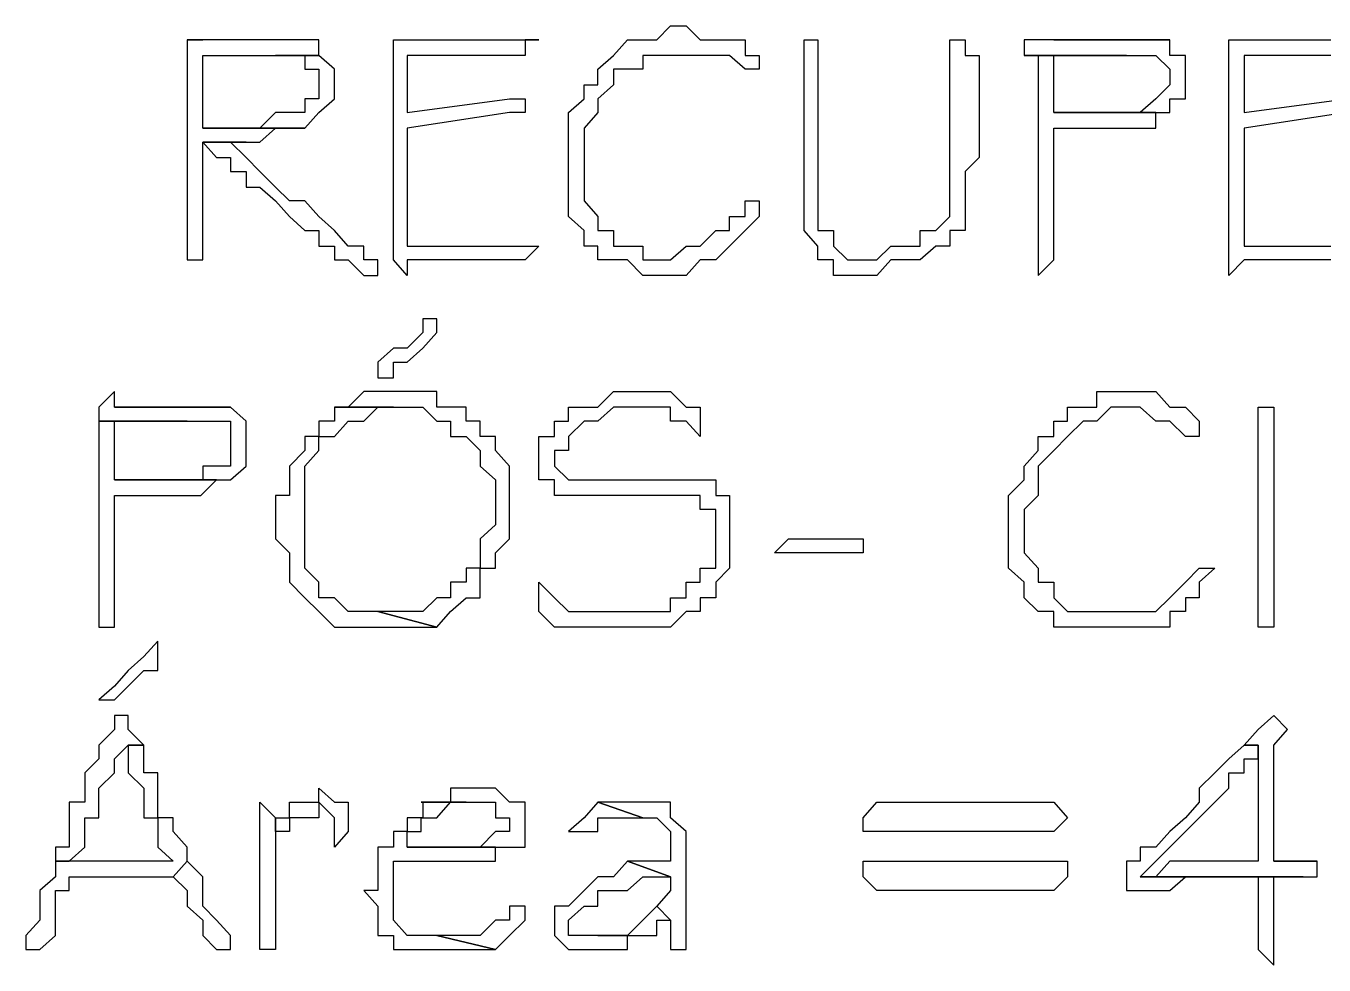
# Model space of a CAD drawing. Header units: millimetres. Extents: x -518.8 to -461.2, y 3.5 to 44.2.
# Drawn here: x -488.086 to -487.523, y 31.715 to 32.123 of the extents above; entities that cross this region are included whole.
import ezdxf

# ---------------------------------------------------------------- set-up
doc = ezdxf.new("R2010")
doc.units = ezdxf.units.MM
doc.header["$MEASUREMENT"] = 0
doc.layers.add('MYSOLIDS', color=7, linetype='Continuous')

msp = doc.modelspace()

# ---------------------------------------------------------------- linework, layer by layer
at = {"layer": 'MYSOLIDS'}
for points in [[(-487.80002, 32.10973), (-487.80679, 32.10973), (-487.8128, 32.10973), (-487.8128, 32.10973), (-487.81882, 32.10973), (-487.81882, 32.10371), (-487.82558, 32.10371), (-487.8316, 32.10371), (-487.8316, 32.09695), (-487.8316, 32.09695), (-487.83837, 32.09093), (-487.83837, 32.09093), (-487.83837, 32.08492), (-487.84438, 32.07815), (-487.84438, 32.07815), (-487.84438, 32.07815), (-487.84438, 32.07214), (-487.84438, 32.06537), (-487.84438, 32.06537), (-487.84438, 32.05935), (-487.84438, 32.05259), (-487.84438, 32.04657), (-487.84438, 32.04657), (-487.83837, 32.0398), (-487.83837, 32.03379), (-487.83837, 32.03379), (-487.8316, 32.03379), (-487.8316, 32.02702), (-487.82558, 32.02702), (-487.81882, 32.02702), (-487.81882, 32.02101), (-487.8128, 32.02101), (-487.80679, 32.02101), (-487.80679, 32.02101), (-487.80002, 32.02702), (-487.79401, 32.02702), (-487.79401, 32.02702), (-487.79401, 32.02702), (-487.78724, 32.03379), (-487.78122, 32.03379), (-487.78122, 32.03379), (-487.78122, 32.0398), (-487.77446, 32.0398), (-487.77446, 32.04657), (-487.76844, 32.04657), (-487.76844, 32.04657), (-487.76844, 32.04657), (-487.76844, 32.0398), (-487.76844, 32.0398), (-487.76844, 32.0398), (-487.76844, 32.0398), (-487.77446, 32.03379), (-487.77446, 32.03379), (-487.78122, 32.02702), (-487.78122, 32.02702), (-487.78724, 32.02101), (-487.78724, 32.02101), (-487.79401, 32.02101), (-487.79401, 32.02101), (-487.80002, 32.01424), (-487.80679, 32.01424), (-487.80679, 32.01424), (-487.8128, 32.01424), (-487.8128, 32.01424), (-487.81882, 32.01424), (-487.82558, 32.02101), (-487.82558, 32.02101), (-487.8316, 32.02101), (-487.83837, 32.02101), (-487.83837, 32.02702), (-487.84438, 32.02702), (-487.84438, 32.03379), (-487.84438, 32.03379), (-487.85115, 32.0398), (-487.85115, 32.04657), (-487.85115, 32.04657), (-487.85115, 32.05259), (-487.85115, 32.05935), (-487.85115, 32.05935), (-487.85115, 32.06537), (-487.85115, 32.07214), (-487.85115, 32.07214), (-487.85115, 32.07815), (-487.85115, 32.08492), (-487.85115, 32.08492), (-487.84438, 32.09093), (-487.84438, 32.09695), (-487.83837, 32.09695), (-487.83837, 32.10371), (-487.83837, 32.10371), (-487.8316, 32.10973), (-487.8316, 32.10973), (-487.82558, 32.1165), (-487.81882, 32.1165), (-487.81882, 32.1165), (-487.8128, 32.1165), (-487.80679, 32.12251), (-487.80679, 32.12251), (-487.80002, 32.12251), (-487.80002, 32.12251), (-487.79401, 32.1165), (-487.78724, 32.1165), (-487.78724, 32.1165), (-487.78122, 32.1165), (-487.77446, 32.1165), (-487.77446, 32.10973), (-487.76844, 32.10973), (-487.76844, 32.10371), (-487.76844, 32.10371), (-487.76844, 32.10371), (-487.76844, 32.10371), (-487.77446, 32.10371), (-487.77446, 32.10371), (-487.77446, 32.10371), (-487.77446, 32.10371), (-487.77446, 32.10371), (-487.77446, 32.10371), (-487.78122, 32.10973), (-487.78724, 32.10973), (-487.78724, 32.10973), (-487.79401, 32.10973), (-487.80002, 32.10973), (-487.80002, 32.10973), (-487.80002, 32.10973), (-487.80002, 32.10973), (-487.80002, 32.10973)], [(-487.97822, 32.1165), (-487.97822, 32.1165), (-487.98498, 32.1165), (-487.991, 32.1165), (-487.991, 32.1165), (-487.991, 32.1165), (-487.99777, 32.1165), (-488.00378, 32.1165), (-488.00378, 32.1165), (-488.0098, 32.1165), (-488.01656, 32.1165), (-488.01656, 32.02101), (-488.01656, 32.02101), (-488.01656, 32.02101), (-488.0098, 32.02101), (-488.0098, 32.02101), (-488.0098, 32.02101), (-488.0098, 32.07214), (-487.991, 32.07214), (-487.98498, 32.07214), (-487.97822, 32.07815), (-487.97822, 32.07815), (-487.9722, 32.07815), (-487.96543, 32.07815), (-488.0098, 32.07815), (-488.0098, 32.10973), (-488.0098, 32.10973), (-488.00378, 32.10973), (-488.00378, 32.10973), (-487.99777, 32.10973), (-487.991, 32.10973), (-487.991, 32.10973), (-487.98498, 32.10973), (-487.97822, 32.10973), (-487.95942, 32.10973), (-487.95942, 32.1165), (-487.96543, 32.1165), (-487.96543, 32.1165), (-487.9722, 32.1165), (-487.97822, 32.1165), (-487.97822, 32.1165)], [(-488.01656, 32.1165), (-488.01656, 32.1165), (-488.01656, 32.1165), (-488.0098, 32.1165), (-488.0098, 32.1165), (-488.01656, 32.1165), (-488.01656, 32.1165)], [(-487.92107, 32.08492), (-487.87671, 32.09093), (-487.87671, 32.09093), (-487.86995, 32.09093), (-487.86995, 32.09093), (-487.86995, 32.09093), (-487.86995, 32.09093), (-487.86995, 32.08492), (-487.86995, 32.08492), (-487.87671, 32.08492), (-487.87671, 32.08492), (-487.92107, 32.07815), (-487.92107, 32.07815), (-487.92107, 32.07815), (-487.92107, 32.07214), (-487.92107, 32.07214), (-487.92107, 32.07214), (-487.92107, 32.06537), (-487.92107, 32.05935), (-487.92107, 32.05259), (-487.92107, 32.05259), (-487.92107, 32.05259), (-487.92107, 32.04657), (-487.92107, 32.0398), (-487.92107, 32.03379), (-487.92107, 32.03379), (-487.92107, 32.02702), (-487.92107, 32.02702), (-487.91431, 32.02702), (-487.91431, 32.02702), (-487.90829, 32.02702), (-487.90228, 32.02702), (-487.89551, 32.02702), (-487.89551, 32.02702), (-487.89551, 32.02702), (-487.88949, 32.02702), (-487.88273, 32.02702), (-487.87671, 32.02702), (-487.86995, 32.02702), (-487.86995, 32.02702), (-487.86995, 32.02702), (-487.86995, 32.02702), (-487.86393, 32.02702), (-487.86393, 32.02702), (-487.86995, 32.02101), (-487.86995, 32.02101), (-487.87671, 32.02101), (-487.88273, 32.02101), (-487.88273, 32.02101), (-487.88949, 32.02101), (-487.89551, 32.02101), (-487.89551, 32.02101), (-487.90228, 32.02101), (-487.90829, 32.02101), (-487.91431, 32.02101), (-487.91431, 32.02101), (-487.92107, 32.02101), (-487.92107, 32.01424), (-487.92107, 32.01424), (-487.92709, 32.02101), (-487.92709, 32.02101), (-487.92709, 32.02101), (-487.92709, 32.02101), (-487.92709, 32.02702), (-487.92709, 32.02702), (-487.92709, 32.03379), (-487.92709, 32.0398), (-487.92709, 32.0398), (-487.92709, 32.04657), (-487.92709, 32.05259), (-487.92709, 32.05935), (-487.92709, 32.05935), (-487.92709, 32.06537), (-487.92709, 32.07214), (-487.92709, 32.07214), (-487.92709, 32.07815), (-487.92709, 32.08492), (-487.92709, 32.09093), (-487.92709, 32.09093), (-487.92709, 32.09695), (-487.92709, 32.10371), (-487.92709, 32.10371), (-487.92709, 32.10973), (-487.92709, 32.10973), (-487.92709, 32.10973), (-487.92709, 32.1165), (-487.92709, 32.1165), (-487.92107, 32.1165), (-487.92107, 32.1165), (-487.91431, 32.1165), (-487.91431, 32.1165), (-487.90829, 32.1165), (-487.90829, 32.1165), (-487.90228, 32.1165), (-487.89551, 32.1165), (-487.89551, 32.1165), (-487.88949, 32.1165), (-487.88949, 32.1165), (-487.88273, 32.1165), (-487.87671, 32.1165), (-487.87671, 32.1165), (-487.86995, 32.1165), (-487.86995, 32.1165), (-487.86995, 32.1165), (-487.86995, 32.1165), (-487.86393, 32.1165), (-487.86393, 32.1165), (-487.86393, 32.1165), (-487.86995, 32.1165), (-487.86995, 32.10973), (-487.87671, 32.10973), (-487.88273, 32.10973), (-487.88949, 32.10973), (-487.89551, 32.10973), (-487.89551, 32.10973), (-487.90228, 32.10973), (-487.90829, 32.10973), (-487.91431, 32.10973), (-487.92107, 32.10973), (-487.92107, 32.10973), (-487.92107, 32.10371), (-487.92107, 32.09695), (-487.92107, 32.09695), (-487.92107, 32.09695), (-487.92107, 32.09093), (-487.92107, 32.08492), (-487.92107, 32.08492), (-487.92107, 32.08492), (-487.92107, 32.08492)], [(-487.74889, 32.1165), (-487.74889, 32.1165), (-487.74889, 32.1165), (-487.74288, 32.1165), (-487.74288, 32.1165), (-487.74288, 32.1165), (-487.74288, 32.1165), (-487.74288, 32.1165), (-487.74288, 32.1165), (-487.74288, 32.04657), (-487.74288, 32.0398), (-487.74288, 32.03379), (-487.73611, 32.03379), (-487.73611, 32.02702), (-487.73611, 32.02702), (-487.7301, 32.02101), (-487.72333, 32.02101), (-487.72333, 32.02101), (-487.71731, 32.02101), (-487.71731, 32.02101), (-487.7113, 32.02702), (-487.70453, 32.02702), (-487.70453, 32.02702), (-487.69852, 32.02702), (-487.69852, 32.03379), (-487.69175, 32.03379), (-487.68574, 32.0398), (-487.68574, 32.0398), (-487.68574, 32.0398), (-487.68574, 32.04657), (-487.68574, 32.05259), (-487.68574, 32.05259), (-487.68574, 32.05935), (-487.68574, 32.05935), (-487.68574, 32.06537), (-487.68574, 32.07214), (-487.68574, 32.07815), (-487.68574, 32.08492), (-487.68574, 32.08492), (-487.68574, 32.09093), (-487.68574, 32.09695), (-487.68574, 32.10371), (-487.68574, 32.10371), (-487.68574, 32.10973), (-487.68574, 32.1165), (-487.68574, 32.1165), (-487.68574, 32.1165), (-487.68574, 32.1165), (-487.67897, 32.1165), (-487.67897, 32.1165), (-487.67897, 32.1165), (-487.67897, 32.1165), (-487.67897, 32.10973), (-487.67295, 32.10973), (-487.67295, 32.10371), (-487.67295, 32.09695), (-487.67295, 32.09093), (-487.67295, 32.08492), (-487.67295, 32.07815), (-487.67295, 32.07214), (-487.67295, 32.06537), (-487.67295, 32.06537), (-487.67897, 32.05935), (-487.67897, 32.05259), (-487.67897, 32.05259), (-487.67897, 32.04657), (-487.67897, 32.0398), (-487.67897, 32.0398), (-487.67897, 32.0398), (-487.67897, 32.03379), (-487.68574, 32.03379), (-487.68574, 32.02702), (-487.69175, 32.02702), (-487.69852, 32.02101), (-487.69852, 32.02101), (-487.69852, 32.02101), (-487.70453, 32.02101), (-487.7113, 32.02101), (-487.71731, 32.01424), (-487.71731, 32.01424), (-487.72333, 32.01424), (-487.72333, 32.01424), (-487.7301, 32.01424), (-487.73611, 32.01424), (-487.73611, 32.02101), (-487.74288, 32.02101), (-487.74288, 32.02101), (-487.74288, 32.02702), (-487.74288, 32.02702), (-487.74889, 32.03379), (-487.74889, 32.0398), (-487.74889, 32.04657), (-487.74889, 32.04657), (-487.74889, 32.1165), (-487.74889, 32.1165), (-487.74889, 32.1165)], [(-487.64739, 32.1165), (-487.64739, 32.1165), (-487.64739, 32.1165), (-487.6534, 32.1165), (-487.6534, 32.10973), (-487.60904, 32.10973), (-487.60904, 32.10973), (-487.60303, 32.10973), (-487.59626, 32.10973), (-487.59626, 32.10973), (-487.59626, 32.10973), (-487.59025, 32.10371), (-487.59025, 32.09695), (-487.59025, 32.09695), (-487.59025, 32.09695), (-487.59626, 32.09093), (-487.59626, 32.09093), (-487.60303, 32.08492), (-487.60303, 32.08492), (-487.60904, 32.08492), (-487.60904, 32.08492), (-487.61581, 32.08492), (-487.62183, 32.08492), (-487.62183, 32.08492), (-487.62784, 32.08492), (-487.63461, 32.08492), (-487.64062, 32.08492), (-487.59626, 32.08492), (-487.59626, 32.08492), (-487.59025, 32.08492), (-487.59025, 32.09093), (-487.58348, 32.09093), (-487.58348, 32.09695), (-487.58348, 32.10371), (-487.58348, 32.10371), (-487.58348, 32.10973), (-487.59025, 32.10973), (-487.59025, 32.1165), (-487.59025, 32.1165), (-487.64062, 32.1165), (-487.64062, 32.1165), (-487.64739, 32.1165), (-487.64739, 32.1165)], [(-487.60904, 32.1165), (-487.61581, 32.1165), (-487.61581, 32.1165), (-487.62183, 32.1165), (-487.62784, 32.1165), (-487.63461, 32.1165), (-487.63461, 32.1165), (-487.64062, 32.1165), (-487.59025, 32.1165), (-487.59626, 32.1165), (-487.60303, 32.1165), (-487.60303, 32.1165), (-487.60904, 32.1165), (-487.60904, 32.1165)], [(-487.52032, 32.02101), (-487.52634, 32.02101), (-487.53235, 32.02101), (-487.53912, 32.02101), (-487.53912, 32.02101), (-487.54513, 32.02101), (-487.5519, 32.02101), (-487.55792, 32.02101), (-487.55792, 32.02101), (-487.56468, 32.01424), (-487.56468, 32.01424), (-487.56468, 32.02101), (-487.56468, 32.02101), (-487.56468, 32.02101), (-487.56468, 32.02101), (-487.56468, 32.02702), (-487.56468, 32.02702), (-487.56468, 32.03379), (-487.56468, 32.0398), (-487.56468, 32.0398), (-487.56468, 32.04657), (-487.56468, 32.05259), (-487.56468, 32.05935), (-487.56468, 32.05935), (-487.56468, 32.06537), (-487.56468, 32.07214), (-487.56468, 32.07214), (-487.56468, 32.07815), (-487.56468, 32.08492), (-487.56468, 32.09093), (-487.56468, 32.09093), (-487.56468, 32.09695), (-487.56468, 32.10371), (-487.56468, 32.10371), (-487.56468, 32.10973), (-487.56468, 32.10973), (-487.56468, 32.10973), (-487.56468, 32.1165), (-487.56468, 32.1165), (-487.56468, 32.1165), (-487.55792, 32.1165), (-487.55792, 32.1165), (-487.5519, 32.1165), (-487.54513, 32.1165), (-487.54513, 32.1165), (-487.53912, 32.1165), (-487.53912, 32.1165), (-487.53235, 32.1165), (-487.53235, 32.1165), (-487.52634, 32.1165), (-487.52032, 32.1165)], [(-487.95942, 32.10973), (-487.97822, 32.10973), (-487.97822, 32.10973), (-487.9722, 32.10973), (-487.96543, 32.10973), (-487.96543, 32.10973), (-487.96543, 32.10371), (-487.95942, 32.10371), (-487.95942, 32.09695), (-487.95942, 32.09695), (-487.95942, 32.09093), (-487.96543, 32.09093), (-487.96543, 32.08492), (-487.9722, 32.08492), (-487.9722, 32.08492), (-487.97822, 32.08492), (-487.97822, 32.08492), (-487.98498, 32.07815), (-487.991, 32.07815), (-487.991, 32.07815), (-487.99777, 32.07815), (-488.00378, 32.07815), (-488.0098, 32.07815), (-487.96543, 32.07815), (-487.96543, 32.07815), (-487.96543, 32.07815), (-487.95942, 32.08492), (-487.95942, 32.08492), (-487.95265, 32.09093), (-487.95265, 32.09093), (-487.95265, 32.09695), (-487.95265, 32.10371), (-487.95265, 32.10371), (-487.95942, 32.10973), (-487.95942, 32.10973), (-487.95942, 32.10973)], [(-487.6534, 32.10973), (-487.6534, 32.10973), (-487.64739, 32.10973), (-487.64739, 32.10371), (-487.64739, 32.09695), (-487.64739, 32.09695), (-487.64739, 32.09093), (-487.64739, 32.08492), (-487.64739, 32.08492), (-487.64739, 32.07815), (-487.64739, 32.07214), (-487.64739, 32.06537), (-487.64739, 32.06537), (-487.64739, 32.05935), (-487.64739, 32.05259), (-487.64739, 32.04657), (-487.64739, 32.04657), (-487.64739, 32.0398), (-487.64739, 32.03379), (-487.64739, 32.02702), (-487.64739, 32.02702), (-487.64739, 32.02101), (-487.64739, 32.02101), (-487.64739, 32.01424), (-487.64062, 32.02101), (-487.64062, 32.02101), (-487.64062, 32.02101), (-487.64062, 32.02702), (-487.64062, 32.03379), (-487.64062, 32.0398), (-487.64062, 32.0398), (-487.64062, 32.04657), (-487.64062, 32.05259), (-487.64062, 32.05935), (-487.64062, 32.05935), (-487.64062, 32.06537), (-487.64062, 32.07214), (-487.64062, 32.07214), (-487.64062, 32.07815), (-487.64062, 32.07815), (-487.63461, 32.07815), (-487.62784, 32.07815), (-487.62784, 32.07815), (-487.62183, 32.07815), (-487.61581, 32.07815), (-487.60904, 32.07815), (-487.60904, 32.07815), (-487.60303, 32.07815), (-487.59626, 32.07815), (-487.59626, 32.08492), (-487.64062, 32.08492), (-487.64062, 32.08492), (-487.64062, 32.09093), (-487.64062, 32.09093), (-487.64062, 32.09695), (-487.64062, 32.10371), (-487.64062, 32.10371), (-487.64062, 32.10973), (-487.64062, 32.10973), (-487.63461, 32.10973), (-487.62784, 32.10973), (-487.62183, 32.10973), (-487.62183, 32.10973), (-487.62183, 32.10973), (-487.61581, 32.10973), (-487.60904, 32.10973), (-487.6534, 32.10973), (-487.6534, 32.10973)], [(-487.52032, 32.10973), (-487.52634, 32.10973), (-487.53235, 32.10973), (-487.53912, 32.10973), (-487.54513, 32.10973), (-487.54513, 32.10973), (-487.5519, 32.10973), (-487.55792, 32.10973), (-487.55792, 32.10973), (-487.55792, 32.10371), (-487.55792, 32.09695), (-487.55792, 32.09695), (-487.55792, 32.09695), (-487.55792, 32.09093), (-487.55792, 32.08492), (-487.55792, 32.08492), (-487.55792, 32.08492), (-487.55792, 32.08492)], [(-487.55792, 32.08492), (-487.51355, 32.09093)], [(-487.51355, 32.08492), (-487.55792, 32.07815), (-487.55792, 32.07815), (-487.55792, 32.07815), (-487.55792, 32.07214), (-487.55792, 32.07214), (-487.55792, 32.07214), (-487.55792, 32.06537), (-487.55792, 32.05935), (-487.55792, 32.05259), (-487.55792, 32.05259), (-487.55792, 32.05259), (-487.55792, 32.04657), (-487.55792, 32.0398), (-487.55792, 32.03379), (-487.55792, 32.03379), (-487.55792, 32.02702), (-487.55792, 32.02702), (-487.55792, 32.02702), (-487.5519, 32.02702), (-487.54513, 32.02702), (-487.53912, 32.02702), (-487.53912, 32.02702), (-487.53235, 32.02702), (-487.53235, 32.02702), (-487.52634, 32.02702), (-487.52032, 32.02702)], [(-487.991, 32.07214), (-488.0098, 32.07214), (-488.0098, 32.07214), (-488.00378, 32.06537), (-487.99777, 32.06537), (-487.99777, 32.05935), (-487.991, 32.05935), (-487.991, 32.05259), (-487.98498, 32.05259), (-487.97822, 32.04657), (-487.97822, 32.04657), (-487.9722, 32.0398), (-487.9722, 32.0398), (-487.96543, 32.03379), (-487.96543, 32.03379), (-487.95942, 32.03379), (-487.95942, 32.02702), (-487.95265, 32.02702), (-487.95265, 32.02101), (-487.94664, 32.02101), (-487.93987, 32.01424), (-487.93987, 32.01424), (-487.93987, 32.01424), (-487.93386, 32.01424), (-487.93386, 32.02101), (-487.93386, 32.02101), (-487.93987, 32.02101), (-487.93987, 32.02702), (-487.93987, 32.02702), (-487.94664, 32.02702), (-487.94664, 32.02702), (-487.95265, 32.03379), (-487.95265, 32.03379), (-487.95942, 32.0398), (-487.95942, 32.0398), (-487.96543, 32.04657), (-487.9722, 32.04657), (-487.9722, 32.04657), (-487.97822, 32.05259), (-487.97822, 32.05259), (-487.98498, 32.05935), (-487.98498, 32.05935), (-487.991, 32.06537), (-487.991, 32.06537), (-487.99777, 32.07214), (-488.00378, 32.07214), (-488.00378, 32.07214), (-487.99777, 32.07214), (-487.991, 32.07214), (-487.991, 32.07214)], [(-487.90829, 31.99544), (-487.91431, 31.99544), (-487.91431, 31.98943), (-487.91431, 31.98943), (-487.92107, 31.98266), (-487.92709, 31.98266), (-487.92709, 31.98266), (-487.93386, 31.97665), (-487.93386, 31.97665), (-487.93386, 31.96988), (-487.93386, 31.96988), (-487.93386, 31.96988), (-487.93386, 31.96988), (-487.92709, 31.96988), (-487.92709, 31.97665), (-487.92107, 31.97665), (-487.92107, 31.97665), (-487.91431, 31.98266), (-487.91431, 31.98266), (-487.90829, 31.98943), (-487.90829, 31.98943), (-487.90829, 31.98943), (-487.90829, 31.99544), (-487.90829, 31.99544), (-487.90829, 31.99544)], [(-488.04814, 31.96386), (-488.05491, 31.9571), (-488.05491, 31.9571), (-488.05491, 31.9571), (-488.05491, 31.95108), (-488.01656, 31.95108), (-488.01656, 31.95108), (-488.0098, 31.95108), (-488.00378, 31.95108), (-487.99777, 31.95108), (-487.99777, 31.95108), (-487.99777, 31.94432), (-487.99777, 31.94432), (-487.99777, 31.9383), (-487.99777, 31.9383), (-487.99777, 31.93153), (-488.00378, 31.93153), (-488.0098, 31.93153), (-488.0098, 31.92552), (-488.0098, 31.92552), (-488.01656, 31.92552), (-488.01656, 31.92552), (-488.02258, 31.92552), (-488.02934, 31.92552), (-488.03536, 31.92552), (-488.04213, 31.92552), (-488.04814, 31.92552), (-488.00378, 31.92552), (-487.99777, 31.92552), (-487.99777, 31.92552), (-487.991, 31.93153), (-487.991, 31.93153), (-487.991, 31.9383), (-487.991, 31.94432), (-487.991, 31.94432), (-487.991, 31.95108), (-487.991, 31.95108), (-487.99777, 31.9571), (-487.99777, 31.9571), (-488.04814, 31.9571), (-488.04814, 31.9571), (-488.04814, 31.96386), (-488.04814, 31.96386)], [(-487.92709, 31.96386), (-487.92709, 31.96386), (-487.92709, 31.96386), (-487.93386, 31.96386), (-487.93987, 31.96386), (-487.94664, 31.9571), (-487.94664, 31.9571), (-487.95265, 31.9571), (-487.92709, 31.9571), (-487.92709, 31.9571), (-487.92107, 31.9571), (-487.91431, 31.9571), (-487.90829, 31.95108), (-487.90829, 31.95108), (-487.90228, 31.95108), (-487.90228, 31.94432), (-487.89551, 31.94432), (-487.89551, 31.94432), (-487.88949, 31.9383), (-487.88949, 31.9383), (-487.88949, 31.93153), (-487.88949, 31.93153), (-487.88273, 31.92552), (-487.88273, 31.91875), (-487.88273, 31.91274), (-487.88273, 31.91274), (-487.88273, 31.90597), (-487.88273, 31.90597), (-487.88949, 31.89996), (-487.88949, 31.89394), (-487.88949, 31.89394), (-487.88949, 31.88717), (-487.89551, 31.88717), (-487.89551, 31.88116), (-487.90228, 31.88116), (-487.90228, 31.87439), (-487.90829, 31.87439), (-487.90829, 31.87439), (-487.91431, 31.86838), (-487.92107, 31.86838), (-487.92107, 31.86838), (-487.92709, 31.86838), (-487.93386, 31.86838), (-487.90829, 31.86161), (-487.90228, 31.86838), (-487.90228, 31.86838), (-487.89551, 31.87439), (-487.89551, 31.87439), (-487.88949, 31.87439), (-487.88949, 31.88116), (-487.88949, 31.88717), (-487.88273, 31.88717), (-487.88273, 31.89394), (-487.88273, 31.89394), (-487.87671, 31.89996), (-487.87671, 31.89996), (-487.87671, 31.90597), (-487.87671, 31.91274), (-487.87671, 31.91875), (-487.87671, 31.91875), (-487.87671, 31.91875), (-487.87671, 31.92552), (-487.87671, 31.93153), (-487.88273, 31.9383), (-487.88273, 31.9383), (-487.88273, 31.94432), (-487.88949, 31.94432), (-487.88949, 31.95108), (-487.88949, 31.95108), (-487.89551, 31.95108), (-487.89551, 31.9571), (-487.90228, 31.9571), (-487.90829, 31.9571), (-487.90829, 31.96386), (-487.91431, 31.96386), (-487.92107, 31.96386), (-487.92709, 31.96386), (-487.92709, 31.96386)], [(-487.79401, 31.94432), (-487.80002, 31.95108), (-487.80002, 31.95108), (-487.80002, 31.95108), (-487.80002, 31.95108), (-487.80679, 31.95108), (-487.80679, 31.9571), (-487.8128, 31.9571), (-487.81882, 31.9571), (-487.81882, 31.9571), (-487.82558, 31.9571), (-487.82558, 31.9571), (-487.8316, 31.9571), (-487.83837, 31.95108), (-487.83837, 31.95108), (-487.84438, 31.95108), (-487.85115, 31.94432), (-487.85115, 31.94432), (-487.85115, 31.9383), (-487.85716, 31.9383), (-487.85716, 31.93153), (-487.85716, 31.93153), (-487.85115, 31.92552), (-487.85115, 31.92552), (-487.84438, 31.92552), (-487.84438, 31.92552), (-487.83837, 31.92552), (-487.8316, 31.92552), (-487.8316, 31.92552), (-487.82558, 31.92552), (-487.82558, 31.92552), (-487.81882, 31.92552), (-487.8128, 31.92552), (-487.80679, 31.92552), (-487.80679, 31.92552), (-487.80002, 31.92552), (-487.79401, 31.92552), (-487.79401, 31.92552), (-487.78724, 31.92552), (-487.78724, 31.91875), (-487.78122, 31.91875), (-487.78122, 31.91274), (-487.78122, 31.91274), (-487.78122, 31.90597), (-487.78122, 31.89996), (-487.78122, 31.89996), (-487.78122, 31.89394), (-487.78122, 31.88717), (-487.78122, 31.88717), (-487.78724, 31.88116), (-487.78724, 31.87439), (-487.79401, 31.87439), (-487.79401, 31.86838), (-487.79401, 31.86838), (-487.80002, 31.86838), (-487.80002, 31.86838), (-487.80679, 31.86161), (-487.8128, 31.86161), (-487.8128, 31.86161), (-487.81882, 31.86161), (-487.82558, 31.86161), (-487.8316, 31.86161), (-487.8316, 31.86161), (-487.83837, 31.86161), (-487.83837, 31.86161), (-487.84438, 31.86161), (-487.85115, 31.86161), (-487.85716, 31.86161), (-487.85716, 31.86161), (-487.86393, 31.86838), (-487.86393, 31.86838), (-487.86393, 31.87439), (-487.86393, 31.87439), (-487.86393, 31.88116), (-487.86393, 31.88116), (-487.86393, 31.88116), (-487.86393, 31.88116), (-487.85716, 31.87439), (-487.85716, 31.87439), (-487.85716, 31.87439), (-487.85716, 31.87439), (-487.85115, 31.86838), (-487.85115, 31.86838), (-487.85115, 31.86838), (-487.84438, 31.86838), (-487.83837, 31.86838), (-487.83837, 31.86838), (-487.8316, 31.86838), (-487.82558, 31.86838), (-487.81882, 31.86838), (-487.81882, 31.86838), (-487.8128, 31.86838), (-487.80679, 31.86838), (-487.80679, 31.87439), (-487.80002, 31.87439), (-487.80002, 31.87439), (-487.80002, 31.88116), (-487.79401, 31.88116), (-487.79401, 31.88717), (-487.78724, 31.88717), (-487.78724, 31.89394), (-487.78724, 31.89996), (-487.78724, 31.89996), (-487.78724, 31.90597), (-487.78724, 31.91274), (-487.79401, 31.91274), (-487.79401, 31.91875), (-487.79401, 31.91875), (-487.80002, 31.91875), (-487.80679, 31.91875), (-487.80679, 31.91875), (-487.80679, 31.91875), (-487.8128, 31.91875), (-487.81882, 31.91875), (-487.82558, 31.91875), (-487.8316, 31.91875), (-487.8316, 31.91875), (-487.83837, 31.91875), (-487.84438, 31.91875), (-487.84438, 31.91875), (-487.85115, 31.91875), (-487.85716, 31.91875), (-487.85716, 31.91875), (-487.85716, 31.92552), (-487.86393, 31.92552), (-487.86393, 31.93153), (-487.86393, 31.93153), (-487.86393, 31.9383), (-487.86393, 31.94432), (-487.85716, 31.94432), (-487.85716, 31.95108), (-487.85115, 31.95108), (-487.85115, 31.9571), (-487.84438, 31.9571), (-487.84438, 31.9571), (-487.83837, 31.9571), (-487.8316, 31.96386), (-487.8316, 31.96386), (-487.82558, 31.96386), (-487.81882, 31.96386), (-487.81882, 31.96386), (-487.8128, 31.96386), (-487.80679, 31.96386), (-487.80679, 31.96386), (-487.80002, 31.9571), (-487.79401, 31.9571), (-487.79401, 31.95108), (-487.79401, 31.95108), (-487.79401, 31.95108), (-487.79401, 31.95108), (-487.79401, 31.94432), (-487.79401, 31.94432), (-487.79401, 31.94432), (-487.79401, 31.94432), (-487.79401, 31.94432)], [(-487.60904, 31.9571), (-487.61581, 31.9571), (-487.61581, 31.9571), (-487.62183, 31.95108), (-487.62183, 31.95108), (-487.62784, 31.95108), (-487.63461, 31.94432), (-487.63461, 31.94432), (-487.64062, 31.9383), (-487.64062, 31.9383), (-487.64062, 31.9383), (-487.64739, 31.93153), (-487.64739, 31.92552), (-487.64739, 31.92552), (-487.64739, 31.92552), (-487.64739, 31.91875), (-487.6534, 31.91274), (-487.6534, 31.90597), (-487.6534, 31.90597), (-487.6534, 31.89996), (-487.6534, 31.89394), (-487.64739, 31.88717), (-487.64739, 31.88717), (-487.64739, 31.88116), (-487.64062, 31.88116), (-487.64062, 31.87439), (-487.64062, 31.87439), (-487.63461, 31.86838), (-487.62784, 31.86838), (-487.62784, 31.86838), (-487.62183, 31.86838), (-487.61581, 31.86838), (-487.61581, 31.86838), (-487.60904, 31.86838), (-487.60904, 31.86838), (-487.60303, 31.86838), (-487.60303, 31.86838), (-487.59626, 31.86838), (-487.59025, 31.87439), (-487.59025, 31.87439), (-487.59025, 31.87439), (-487.58348, 31.88116), (-487.58348, 31.88116), (-487.57746, 31.88717), (-487.57746, 31.88717), (-487.57746, 31.88717), (-487.57746, 31.88717), (-487.5707, 31.88717), (-487.5707, 31.88717), (-487.57746, 31.88116), (-487.57746, 31.88116), (-487.57746, 31.87439), (-487.58348, 31.87439), (-487.58348, 31.86838), (-487.59025, 31.86838), (-487.59025, 31.86161), (-487.59626, 31.86161), (-487.59626, 31.86161), (-487.60303, 31.86161), (-487.60303, 31.86161), (-487.60904, 31.86161), (-487.61581, 31.86161), (-487.61581, 31.86161), (-487.62183, 31.86161), (-487.62784, 31.86161), (-487.62784, 31.86161), (-487.63461, 31.86161), (-487.64062, 31.86161), (-487.64062, 31.86838), (-487.64739, 31.86838), (-487.64739, 31.86838), (-487.6534, 31.87439), (-487.6534, 31.88116), (-487.6534, 31.88116), (-487.66017, 31.88717), (-487.66017, 31.88717), (-487.66017, 31.89394), (-487.66017, 31.89996), (-487.66017, 31.90597), (-487.66017, 31.90597), (-487.66017, 31.91274), (-487.66017, 31.91875), (-487.66017, 31.91875), (-487.6534, 31.92552), (-487.6534, 31.93153), (-487.6534, 31.93153), (-487.64739, 31.9383), (-487.64739, 31.9383), (-487.64739, 31.94432), (-487.64062, 31.94432), (-487.64062, 31.95108), (-487.63461, 31.95108), (-487.63461, 31.9571), (-487.62784, 31.9571), (-487.62183, 31.9571), (-487.62183, 31.96386), (-487.61581, 31.96386), (-487.60904, 31.96386), (-487.60904, 31.96386), (-487.60303, 31.96386), (-487.59626, 31.96386), (-487.59626, 31.96386), (-487.59025, 31.9571), (-487.58348, 31.9571), (-487.58348, 31.9571), (-487.57746, 31.95108), (-487.57746, 31.95108), (-487.57746, 31.94432), (-487.57746, 31.94432), (-487.57746, 31.94432), (-487.57746, 31.94432), (-487.57746, 31.94432), (-487.57746, 31.94432), (-487.58348, 31.94432), (-487.58348, 31.94432), (-487.58348, 31.94432), (-487.58348, 31.94432), (-487.59025, 31.95108), (-487.59025, 31.95108), (-487.59626, 31.95108), (-487.60303, 31.9571), (-487.60303, 31.9571), (-487.60904, 31.9571), (-487.60904, 31.9571), (-487.60904, 31.9571), (-487.60904, 31.9571)], [(-488.01656, 31.9571), (-488.01656, 31.9571), (-488.02258, 31.9571), (-488.02934, 31.9571), (-488.02934, 31.9571), (-488.03536, 31.9571), (-488.04213, 31.9571), (-488.04814, 31.9571), (-487.99777, 31.9571), (-488.00378, 31.9571), (-488.00378, 31.9571), (-488.0098, 31.9571), (-488.01656, 31.9571), (-488.01656, 31.9571)], [(-487.95265, 31.9571), (-487.95265, 31.95108), (-487.95942, 31.95108), (-487.95942, 31.94432), (-487.96543, 31.94432), (-487.96543, 31.94432), (-487.96543, 31.9383), (-487.9722, 31.93153), (-487.9722, 31.93153), (-487.9722, 31.92552), (-487.9722, 31.91875), (-487.97822, 31.91875), (-487.97822, 31.91274), (-487.97822, 31.90597), (-487.97822, 31.90597), (-487.97822, 31.89996), (-487.9722, 31.89394), (-487.9722, 31.89394), (-487.9722, 31.88717), (-487.9722, 31.88116), (-487.9722, 31.88116), (-487.96543, 31.87439), (-487.96543, 31.87439), (-487.95942, 31.86838), (-487.95942, 31.86838), (-487.95265, 31.86161), (-487.95265, 31.86161), (-487.94664, 31.86161), (-487.93987, 31.86161), (-487.93987, 31.86161), (-487.93386, 31.86161), (-487.93386, 31.86161), (-487.92709, 31.86161), (-487.92107, 31.86161), (-487.91431, 31.86161), (-487.91431, 31.86161), (-487.91431, 31.86161), (-487.90829, 31.86161), (-487.93386, 31.86838), (-487.93386, 31.86838), (-487.93987, 31.86838), (-487.94664, 31.86838), (-487.94664, 31.86838), (-487.95265, 31.87439), (-487.95265, 31.87439), (-487.95942, 31.87439), (-487.95942, 31.87439), (-487.95942, 31.88116), (-487.96543, 31.88717), (-487.96543, 31.88717), (-487.96543, 31.89394), (-487.96543, 31.89996), (-487.96543, 31.89996), (-487.96543, 31.90597), (-487.96543, 31.90597), (-487.96543, 31.91274), (-487.96543, 31.91875), (-487.96543, 31.92552), (-487.96543, 31.92552), (-487.96543, 31.93153), (-487.95942, 31.9383), (-487.95942, 31.9383), (-487.95942, 31.94432), (-487.95265, 31.94432), (-487.95265, 31.94432), (-487.94664, 31.95108), (-487.94664, 31.95108), (-487.93987, 31.95108), (-487.93386, 31.9571), (-487.92709, 31.9571), (-487.92709, 31.9571), (-487.95265, 31.9571), (-487.95265, 31.9571)], [(-487.54513, 31.89996), (-487.54513, 31.89996), (-487.54513, 31.89394), (-487.54513, 31.88717), (-487.54513, 31.88116), (-487.54513, 31.88116), (-487.54513, 31.87439), (-487.54513, 31.86838), (-487.54513, 31.86838), (-487.54513, 31.86838), (-487.54513, 31.86161), (-487.54513, 31.86161), (-487.5519, 31.86161), (-487.5519, 31.86161), (-487.5519, 31.86161), (-487.5519, 31.86161), (-487.5519, 31.86161), (-487.5519, 31.86161), (-487.5519, 31.86161), (-487.5519, 31.86161), (-487.5519, 31.86838), (-487.5519, 31.87439), (-487.5519, 31.87439), (-487.5519, 31.88116), (-487.5519, 31.88717), (-487.5519, 31.89394), (-487.5519, 31.89394), (-487.5519, 31.89996), (-487.5519, 31.90597), (-487.5519, 31.91274), (-487.5519, 31.91274), (-487.5519, 31.91875), (-487.5519, 31.92552), (-487.5519, 31.93153), (-487.5519, 31.93153), (-487.5519, 31.9383), (-487.5519, 31.94432), (-487.5519, 31.94432), (-487.5519, 31.95108), (-487.5519, 31.9571), (-487.5519, 31.9571), (-487.5519, 31.9571), (-487.5519, 31.9571), (-487.5519, 31.9571), (-487.5519, 31.9571), (-487.5519, 31.9571), (-487.54513, 31.9571), (-487.54513, 31.9571), (-487.54513, 31.9571), (-487.54513, 31.9571), (-487.54513, 31.95108), (-487.54513, 31.95108), (-487.54513, 31.94432), (-487.54513, 31.94432), (-487.54513, 31.9383), (-487.54513, 31.93153), (-487.54513, 31.92552), (-487.54513, 31.92552), (-487.54513, 31.91875), (-487.54513, 31.91274), (-487.54513, 31.90597), (-487.54513, 31.90597), (-487.54513, 31.89996), (-487.54513, 31.89996), (-487.54513, 31.89996), (-487.54513, 31.89996)], [(-488.05491, 31.95108), (-488.05491, 31.95108), (-488.05491, 31.95108), (-488.05491, 31.94432), (-488.05491, 31.9383), (-488.05491, 31.9383), (-488.05491, 31.93153), (-488.05491, 31.92552), (-488.05491, 31.92552), (-488.05491, 31.91875), (-488.05491, 31.91274), (-488.05491, 31.91274), (-488.05491, 31.90597), (-488.05491, 31.89996), (-488.05491, 31.89394), (-488.05491, 31.89394), (-488.05491, 31.88717), (-488.05491, 31.88116), (-488.05491, 31.87439), (-488.05491, 31.87439), (-488.05491, 31.86838), (-488.05491, 31.86161), (-488.05491, 31.86161), (-488.04814, 31.86161), (-488.04814, 31.86161), (-488.04814, 31.86161), (-488.04814, 31.86838), (-488.04814, 31.86838), (-488.04814, 31.87439), (-488.04814, 31.88116), (-488.04814, 31.88717), (-488.04814, 31.88717), (-488.04814, 31.89394), (-488.04814, 31.89996), (-488.04814, 31.90597), (-488.04814, 31.90597), (-488.04814, 31.91274), (-488.04814, 31.91274), (-488.04814, 31.91875), (-488.04213, 31.91875), (-488.04213, 31.91875), (-488.03536, 31.91875), (-488.02934, 31.91875), (-488.02258, 31.91875), (-488.02258, 31.91875), (-488.01656, 31.91875), (-488.01055, 31.91875), (-488.01055, 31.91875), (-488.00378, 31.92552), (-488.00378, 31.92552), (-488.04814, 31.92552), (-488.04814, 31.92552), (-488.04814, 31.93153), (-488.04814, 31.93153), (-488.04814, 31.9383), (-488.04814, 31.94432), (-488.04814, 31.95108), (-488.04814, 31.95108), (-488.04213, 31.95108), (-488.03536, 31.95108), (-488.03536, 31.95108), (-488.02934, 31.95108), (-488.02934, 31.95108), (-488.02258, 31.95108), (-488.01656, 31.95108), (-488.01656, 31.95108), (-488.05491, 31.95108), (-488.05491, 31.95108)], [(-487.76167, 31.89394), (-487.75566, 31.89996), (-487.74889, 31.89996), (-487.74288, 31.89996), (-487.74288, 31.89996), (-487.73611, 31.89996), (-487.7301, 31.89996), (-487.7301, 31.89996), (-487.7301, 31.89996), (-487.7301, 31.89996), (-487.72333, 31.89996), (-487.72333, 31.89996), (-487.72333, 31.89394), (-487.72333, 31.89394), (-487.72333, 31.89394), (-487.7301, 31.89394), (-487.7301, 31.89394), (-487.73611, 31.89394), (-487.74288, 31.89394), (-487.74288, 31.89394), (-487.74889, 31.89394), (-487.75566, 31.89394), (-487.76167, 31.89394), (-487.76167, 31.89394), (-487.76167, 31.89394), (-487.76167, 31.89394), (-487.76167, 31.89394), (-487.76167, 31.89394), (-487.76167, 31.89394), (-487.76167, 31.89394), (-487.76167, 31.89394), (-487.76167, 31.89394), (-487.76167, 31.89394), (-487.76167, 31.89394)], [(-488.02934, 31.85559), (-488.02934, 31.85559), (-488.03536, 31.84883), (-488.03536, 31.84883), (-488.04213, 31.84281), (-488.04213, 31.84281), (-488.04213, 31.84281), (-488.04814, 31.83605), (-488.04814, 31.83605), (-488.05491, 31.83003), (-488.05491, 31.83003), (-488.04814, 31.83003), (-488.04814, 31.83003), (-488.04814, 31.83003), (-488.04213, 31.83605), (-488.04213, 31.83605), (-488.03536, 31.84281), (-488.03536, 31.84281), (-488.02934, 31.84281), (-488.02934, 31.84883), (-488.02934, 31.84883), (-488.02934, 31.84883), (-488.02934, 31.85559), (-488.02934, 31.85559), (-488.02934, 31.85559)], [(-488.04814, 31.82326), (-488.04814, 31.82326), (-488.04814, 31.82326), (-488.04814, 31.81725), (-488.04814, 31.81725), (-488.05491, 31.81048), (-488.05491, 31.80447), (-488.05491, 31.80447), (-488.06092, 31.79845), (-488.06092, 31.78567), (-488.06769, 31.78567), (-488.06769, 31.7789), (-488.06769, 31.7789), (-488.06769, 31.77289), (-488.06769, 31.76612), (-488.07371, 31.76612), (-488.07371, 31.76011), (-488.06769, 31.76011), (-488.06769, 31.76011), (-488.06092, 31.76612), (-488.06092, 31.77289), (-488.06092, 31.7789), (-488.06092, 31.7789), (-488.05491, 31.7789), (-488.05491, 31.78567), (-488.05491, 31.79168), (-488.05491, 31.79168), (-488.04814, 31.79845), (-488.04814, 31.80447), (-488.04814, 31.80447), (-488.04213, 31.81048), (-488.03536, 31.81048), (-488.04213, 31.81725), (-488.04213, 31.82326), (-488.04814, 31.82326), (-488.04814, 31.82326)], [(-487.54513, 31.82326), (-487.54513, 31.82326), (-487.5519, 31.81725), (-487.5519, 31.81725), (-487.55792, 31.81048), (-487.5519, 31.81048), (-487.5519, 31.80447), (-487.5519, 31.80447), (-487.5519, 31.79845), (-487.5519, 31.79168), (-487.5519, 31.79168), (-487.5519, 31.78567), (-487.5519, 31.7789), (-487.5519, 31.7789), (-487.5519, 31.77289), (-487.5519, 31.76612), (-487.5519, 31.76011), (-487.5519, 31.76011), (-487.55792, 31.76011), (-487.56468, 31.76011), (-487.56468, 31.76011), (-487.5707, 31.76011), (-487.57746, 31.76011), (-487.57746, 31.76011), (-487.58348, 31.76011), (-487.58348, 31.76011), (-487.59025, 31.76011), (-487.59626, 31.75334), (-487.60303, 31.75334), (-487.53235, 31.75334), (-487.52634, 31.75334), (-487.52634, 31.76011), (-487.52634, 31.76011), (-487.54513, 31.76011), (-487.54513, 31.76612), (-487.54513, 31.77289), (-487.54513, 31.77289), (-487.54513, 31.7789), (-487.54513, 31.78567), (-487.54513, 31.79168), (-487.54513, 31.79168), (-487.54513, 31.79845), (-487.54513, 31.80447), (-487.54513, 31.81048), (-487.54513, 31.81048), (-487.53912, 31.81725), (-487.54513, 31.82326), (-487.54513, 31.82326), (-487.54513, 31.82326)], [(-488.03536, 31.81048), (-488.04213, 31.81048), (-488.04213, 31.81048), (-488.04213, 31.80447), (-488.04213, 31.79845), (-488.04213, 31.79845), (-488.03536, 31.79168), (-488.03536, 31.78567), (-488.03536, 31.78567), (-488.03536, 31.7789), (-488.02934, 31.7789), (-488.02934, 31.77289), (-488.02934, 31.76612), (-488.02258, 31.76011), (-488.06769, 31.76011), (-488.07371, 31.76011), (-488.07371, 31.75334), (-488.07371, 31.75334), (-488.08047, 31.74732), (-488.08047, 31.74056), (-488.08047, 31.74056), (-488.08047, 31.73454), (-488.08649, 31.72777), (-488.08649, 31.72777), (-488.08649, 31.72777), (-488.08649, 31.72176), (-488.08047, 31.72176), (-488.08047, 31.72176), (-488.08047, 31.72176), (-488.07371, 31.72777), (-488.07371, 31.73454), (-488.07371, 31.73454), (-488.07371, 31.74056), (-488.07371, 31.74732), (-488.06769, 31.74732), (-488.06769, 31.75334), (-488.02258, 31.75334), (-488.01656, 31.76011), (-488.01656, 31.76011), (-488.01656, 31.76612), (-488.02258, 31.77289), (-488.02258, 31.77289), (-488.02258, 31.7789), (-488.02934, 31.7789), (-488.02934, 31.78567), (-488.02934, 31.79168), (-488.02934, 31.79168), (-488.02934, 31.79845), (-488.03536, 31.79845), (-488.03536, 31.79845), (-488.03536, 31.80447), (-488.03536, 31.81048), (-488.03536, 31.81048), (-488.03536, 31.81048)], [(-487.55792, 31.81048), (-487.55792, 31.81048), (-487.56468, 31.80447), (-487.56468, 31.80447), (-487.5707, 31.79845), (-487.5707, 31.79845), (-487.57746, 31.79168), (-487.57746, 31.78567), (-487.57746, 31.78567), (-487.58348, 31.7789), (-487.58348, 31.7789), (-487.59025, 31.77289), (-487.59025, 31.77289), (-487.59626, 31.76612), (-487.60303, 31.76612), (-487.60303, 31.76011), (-487.60904, 31.76011), (-487.60904, 31.76011), (-487.60904, 31.75334), (-487.60904, 31.75334), (-487.60904, 31.74732), (-487.60904, 31.74732), (-487.60303, 31.74732), (-487.60303, 31.74732), (-487.59626, 31.74732), (-487.59626, 31.74732), (-487.59025, 31.74732), (-487.58348, 31.75334), (-487.57746, 31.75334), (-487.57746, 31.75334), (-487.5707, 31.75334), (-487.56468, 31.75334), (-487.55792, 31.75334), (-487.55792, 31.75334), (-487.5519, 31.75334), (-487.54513, 31.75334), (-487.54513, 31.75334), (-487.53912, 31.75334), (-487.53912, 31.75334), (-487.53235, 31.75334), (-487.60303, 31.75334), (-487.59626, 31.76011), (-487.59626, 31.76011), (-487.59025, 31.76612), (-487.59025, 31.76612), (-487.58348, 31.77289), (-487.58348, 31.77289), (-487.57746, 31.7789), (-487.57746, 31.7789), (-487.5707, 31.78567), (-487.5707, 31.78567), (-487.56468, 31.79168), (-487.56468, 31.79845), (-487.55792, 31.79845), (-487.55792, 31.80447), (-487.5519, 31.80447), (-487.5519, 31.81048), (-487.55792, 31.81048), (-487.55792, 31.81048)], [(-487.97822, 31.77289), (-487.97822, 31.7789), (-487.9722, 31.7789), (-487.9722, 31.78567), (-487.96543, 31.78567), (-487.95942, 31.78567), (-487.95942, 31.78567), (-487.95942, 31.79168), (-487.95265, 31.78567), (-487.94664, 31.78567), (-487.94664, 31.78567), (-487.94664, 31.7789), (-487.94664, 31.7789), (-487.94664, 31.77289), (-487.94664, 31.77289), (-487.95265, 31.76612), (-487.95265, 31.76612), (-487.95265, 31.77289), (-487.95265, 31.77289), (-487.95265, 31.77289), (-487.95265, 31.77289), (-487.95265, 31.77289), (-487.95265, 31.77289), (-487.95265, 31.7789), (-487.95265, 31.7789), (-487.95265, 31.7789), (-487.95265, 31.7789), (-487.95942, 31.78567), (-487.95942, 31.78567), (-487.95942, 31.7789), (-487.96543, 31.7789), (-487.96543, 31.7789), (-487.9722, 31.7789), (-487.9722, 31.77289), (-487.97822, 31.77289), (-487.97822, 31.76612), (-487.97822, 31.76612), (-487.97822, 31.76011), (-487.97822, 31.76011), (-487.97822, 31.75334), (-487.97822, 31.75334), (-487.97822, 31.74732), (-487.97822, 31.74056), (-487.97822, 31.73454), (-487.97822, 31.73454), (-487.97822, 31.73454), (-487.97822, 31.72777), (-487.97822, 31.72176), (-487.97822, 31.72176), (-487.98498, 31.72176), (-487.98498, 31.72176), (-487.98498, 31.72176), (-487.98498, 31.72176), (-487.98498, 31.72777), (-487.98498, 31.72777), (-487.98498, 31.73454), (-487.98498, 31.74056), (-487.98498, 31.74732), (-487.98498, 31.74732), (-487.98498, 31.75334), (-487.98498, 31.76011), (-487.98498, 31.76612), (-487.98498, 31.76612), (-487.98498, 31.77289), (-487.98498, 31.7789), (-487.98498, 31.7789), (-487.98498, 31.7789), (-487.98498, 31.78567), (-487.98498, 31.78567), (-487.98498, 31.78567), (-487.98498, 31.78567), (-487.98498, 31.78567), (-487.97822, 31.7789), (-487.97822, 31.77289), (-487.97822, 31.77289), (-487.97822, 31.77289), (-487.97822, 31.77289), (-487.97822, 31.77289), (-487.97822, 31.77289)], [(-487.89551, 31.79168), (-487.89551, 31.79168), (-487.90228, 31.79168), (-487.90228, 31.78567), (-487.90829, 31.78567), (-487.90829, 31.78567), (-487.91431, 31.78567), (-487.89551, 31.78567), (-487.88949, 31.78567), (-487.88273, 31.78567), (-487.88273, 31.7789), (-487.87671, 31.7789), (-487.87671, 31.77289), (-487.87671, 31.77289), (-487.87671, 31.77289), (-487.88273, 31.77289), (-487.88949, 31.76612), (-487.88949, 31.76612), (-487.89551, 31.76612), (-487.89551, 31.76612), (-487.90228, 31.76612), (-487.90829, 31.76612), (-487.91431, 31.76612), (-487.91431, 31.76612), (-487.92107, 31.76612), (-487.88273, 31.76612), (-487.88273, 31.76612), (-487.87671, 31.76612), (-487.86995, 31.76612), (-487.86995, 31.77289), (-487.86995, 31.77289), (-487.86995, 31.7789), (-487.86995, 31.78567), (-487.87671, 31.78567), (-487.87671, 31.78567), (-487.88273, 31.79168), (-487.88949, 31.79168), (-487.89551, 31.79168), (-487.89551, 31.79168)], [(-487.91431, 31.78567), (-487.91431, 31.7789), (-487.92107, 31.7789), (-487.92107, 31.77289), (-487.92709, 31.77289), (-487.92709, 31.76612), (-487.93386, 31.76612), (-487.93386, 31.76011), (-487.93386, 31.76011), (-487.93386, 31.75334), (-487.93386, 31.74732), (-487.93987, 31.74732), (-487.93386, 31.74056), (-487.93386, 31.73454), (-487.93386, 31.73454), (-487.93386, 31.72777), (-487.92709, 31.72777), (-487.92709, 31.72777), (-487.92709, 31.72176), (-487.92107, 31.72176), (-487.91431, 31.72176), (-487.91431, 31.72176), (-487.90829, 31.72176), (-487.90829, 31.72176), (-487.90228, 31.72176), (-487.89551, 31.72176), (-487.88949, 31.72176), (-487.88949, 31.72176), (-487.88949, 31.72176), (-487.88273, 31.72176), (-487.90829, 31.72777), (-487.91431, 31.72777), (-487.91431, 31.72777), (-487.92107, 31.72777), (-487.92107, 31.72777), (-487.92709, 31.73454), (-487.92709, 31.73454), (-487.92709, 31.74056), (-487.92709, 31.74732), (-487.92709, 31.74732), (-487.92709, 31.75334), (-487.92709, 31.75334), (-487.92709, 31.76011), (-487.92709, 31.76011), (-487.92107, 31.76011), (-487.91431, 31.76011), (-487.90829, 31.76011), (-487.90228, 31.76011), (-487.89551, 31.76011), (-487.89551, 31.76011), (-487.88949, 31.76011), (-487.88273, 31.76011), (-487.88273, 31.76612), (-487.92107, 31.76612), (-487.92107, 31.76612), (-487.92107, 31.77289), (-487.91506, 31.77289), (-487.91506, 31.7789), (-487.90829, 31.7789), (-487.90829, 31.7789), (-487.90228, 31.78567), (-487.89551, 31.78567), (-487.89551, 31.78567), (-487.91506, 31.78567), (-487.91431, 31.78567)], [(-487.83837, 31.78567), (-487.84438, 31.7789), (-487.84438, 31.7789), (-487.84438, 31.7789), (-487.85115, 31.77289), (-487.85115, 31.77289), (-487.84438, 31.77289), (-487.84438, 31.77289), (-487.84438, 31.77289), (-487.83837, 31.77289), (-487.83837, 31.7789), (-487.8316, 31.7789), (-487.8316, 31.7789), (-487.82558, 31.7789), (-487.82558, 31.7789), (-487.81882, 31.7789), (-487.83837, 31.78567), (-487.83837, 31.78567)], [(-487.81882, 31.78567), (-487.81882, 31.78567), (-487.82558, 31.78567), (-487.8316, 31.78567), (-487.8316, 31.78567), (-487.8316, 31.78567), (-487.83837, 31.78567), (-487.81882, 31.7789), (-487.8128, 31.7789), (-487.8128, 31.7789), (-487.8128, 31.7789), (-487.80679, 31.77289), (-487.80679, 31.76612), (-487.80679, 31.76011), (-487.8128, 31.76011), (-487.81882, 31.76011), (-487.82558, 31.76011), (-487.80679, 31.75334), (-487.80679, 31.74732), (-487.8128, 31.74056), (-487.8128, 31.74056), (-487.80679, 31.73454), (-487.80679, 31.72777), (-487.80679, 31.72176), (-487.80679, 31.72176), (-487.80002, 31.72176), (-487.80002, 31.72777), (-487.80002, 31.76612), (-487.80002, 31.77289), (-487.80679, 31.7789), (-487.80679, 31.7789), (-487.80679, 31.78567), (-487.80679, 31.78567), (-487.8128, 31.78567), (-487.81882, 31.78567), (-487.81882, 31.78567)], [(-487.64062, 31.77289), (-487.71731, 31.77289), (-487.72333, 31.77289), (-487.72333, 31.7789), (-487.72333, 31.7789), (-487.72333, 31.7789), (-487.72333, 31.7789), (-487.72333, 31.7789), (-487.71731, 31.78567), (-487.71731, 31.78567), (-487.64062, 31.78567), (-487.63461, 31.7789), (-487.63461, 31.7789), (-487.63461, 31.7789), (-487.63461, 31.7789), (-487.63461, 31.7789), (-487.63461, 31.7789), (-487.64062, 31.77289), (-487.64062, 31.77289), (-487.64062, 31.77289), (-487.64062, 31.77289), (-487.64062, 31.77289)], [(-488.01656, 31.76011), (-488.02258, 31.75334), (-488.02258, 31.75334), (-488.02258, 31.75334), (-488.01656, 31.74732), (-488.01656, 31.74056), (-488.01656, 31.74056), (-488.0098, 31.73454), (-488.0098, 31.72777), (-488.00378, 31.72176), (-488.00378, 31.72176), (-488.00378, 31.72176), (-487.99777, 31.72176), (-487.99777, 31.72176), (-487.99777, 31.72777), (-488.00378, 31.73454), (-488.00378, 31.73454), (-488.0098, 31.74056), (-488.0098, 31.74732), (-488.0098, 31.75334), (-488.01656, 31.76011), (-488.01656, 31.76011)], [(-487.82558, 31.76011), (-487.8316, 31.75334), (-487.8316, 31.75334), (-487.83837, 31.75334), (-487.83837, 31.75334), (-487.84438, 31.74732), (-487.84438, 31.74732), (-487.84438, 31.74732), (-487.85115, 31.74056), (-487.85716, 31.74056), (-487.85716, 31.73454), (-487.85716, 31.73454), (-487.85716, 31.72777), (-487.85716, 31.72777), (-487.85115, 31.72176), (-487.85115, 31.72176), (-487.84438, 31.72176), (-487.84438, 31.72176), (-487.83837, 31.72176), (-487.8316, 31.72176), (-487.8316, 31.72176), (-487.82558, 31.72176), (-487.82558, 31.72777), (-487.83837, 31.72777), (-487.84438, 31.72777), (-487.85115, 31.72777), (-487.85115, 31.72777), (-487.85115, 31.73454), (-487.85115, 31.73454), (-487.85115, 31.73454), (-487.84438, 31.74056), (-487.83837, 31.74056), (-487.83837, 31.74056), (-487.83837, 31.74732), (-487.8316, 31.74732), (-487.8316, 31.74732), (-487.82558, 31.74732), (-487.81882, 31.75334), (-487.8128, 31.75334), (-487.80679, 31.75334), (-487.82558, 31.76011), (-487.82558, 31.76011)], [(-487.64062, 31.74732), (-487.71731, 31.74732), (-487.72333, 31.75334), (-487.72333, 31.75334), (-487.72333, 31.75334), (-487.72333, 31.75334), (-487.72333, 31.76011), (-487.72333, 31.76011), (-487.71731, 31.76011), (-487.71731, 31.76011), (-487.64062, 31.76011), (-487.63461, 31.76011), (-487.63461, 31.76011), (-487.63461, 31.75334), (-487.63461, 31.75334), (-487.63461, 31.75334), (-487.63461, 31.75334), (-487.64062, 31.74732), (-487.64062, 31.74732), (-487.64062, 31.74732), (-487.64062, 31.74732), (-487.64062, 31.74732)], [(-487.53235, 31.76011), (-487.53235, 31.76011), (-487.53912, 31.76011), (-487.54513, 31.76011), (-487.54513, 31.76011), (-487.52634, 31.76011), (-487.52634, 31.76011), (-487.53235, 31.76011), (-487.53235, 31.76011)], [(-487.54513, 31.75334), (-487.5519, 31.75334), (-487.5519, 31.74732), (-487.5519, 31.74732), (-487.5519, 31.74056), (-487.5519, 31.72777), (-487.5519, 31.72777), (-487.5519, 31.72176), (-487.5519, 31.72176), (-487.5519, 31.72176), (-487.54513, 31.71499), (-487.54513, 31.71499), (-487.54513, 31.72176), (-487.54513, 31.72777), (-487.54513, 31.72777), (-487.54513, 31.72777), (-487.54513, 31.73454), (-487.54513, 31.74056), (-487.54513, 31.74732), (-487.54513, 31.74732), (-487.54513, 31.75334), (-487.54513, 31.75334)], [(-487.86995, 31.74056), (-487.86995, 31.74056), (-487.87671, 31.74056), (-487.87671, 31.74056), (-487.87671, 31.73454), (-487.87671, 31.73454), (-487.88273, 31.73454), (-487.88949, 31.72777), (-487.88949, 31.72777), (-487.89551, 31.72777), (-487.89551, 31.72777), (-487.90228, 31.72777), (-487.90829, 31.72777), (-487.88273, 31.72176), (-487.87671, 31.72777), (-487.87671, 31.72777), (-487.86995, 31.73454), (-487.86995, 31.73454), (-487.86995, 31.73454), (-487.86995, 31.74056), (-487.86995, 31.74056), (-487.86995, 31.74056), (-487.86995, 31.74056)], [(-487.8128, 31.74056), (-487.81882, 31.73454), (-487.81882, 31.73454), (-487.82558, 31.72777), (-487.82558, 31.72777), (-487.8316, 31.72777), (-487.83837, 31.72777), (-487.83837, 31.72777), (-487.82558, 31.72777), (-487.81882, 31.72777), (-487.8128, 31.72777), (-487.8128, 31.73454), (-487.80679, 31.73454), (-487.8128, 31.74056), (-487.8128, 31.74056)]]:
    msp.add_lwpolyline(points, dxfattribs=at)

doc.saveas('drawing.dxf')
